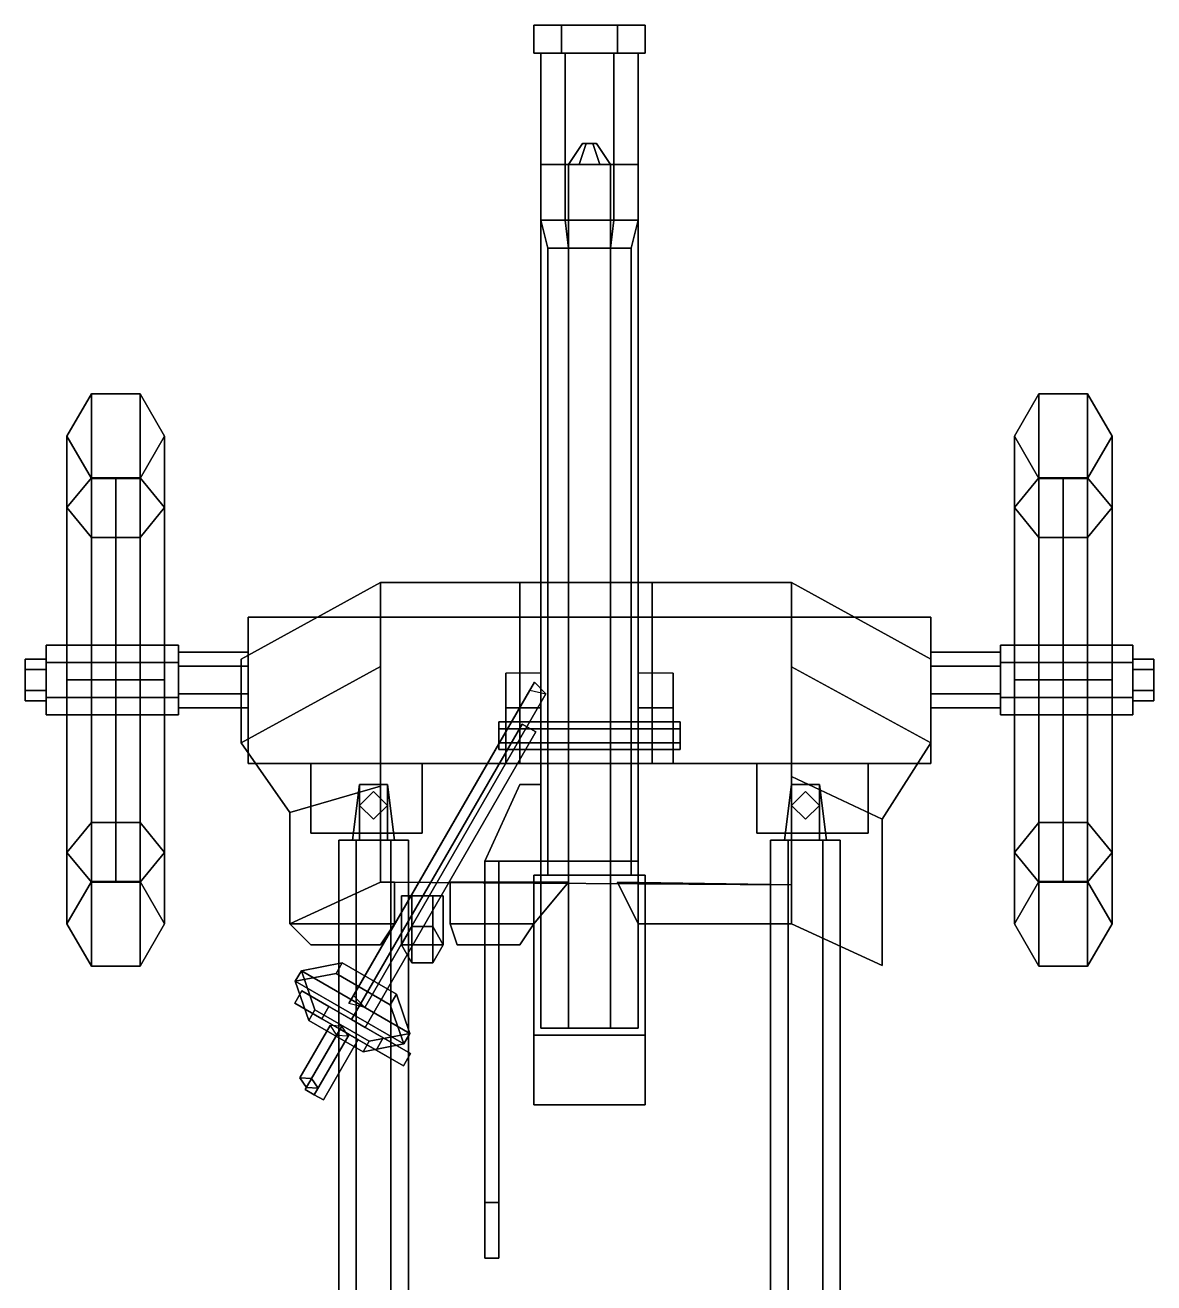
# Model space of a CAD drawing. Extents: x -0.81 to 0.81, y -2.52 to 1.02.
# Drawn here: x -0.81 to 0.81, y -0.785 to 1.02 of the extents above; entities that cross this region are included whole.
import ezdxf

# ---------------------------------------------------------------- set-up
doc = ezdxf.new("R2010")
doc.units = 0
doc.layers.get('0').update_dxf_attribs({"linetype": 'CONTINUOUS'})
for name, color, linetype in [('GUN', 1, 'CONTINUOUS'), ('LEGS', 3, 'CONTINUOUS'), ('SHIELD', 4, 'CONTINUOUS'), ('SLEEVE', 5, 'CONTINUOUS'), ('WHEELS', 2, 'CONTINUOUS')]:
    doc.layers.add(name, color=color, linetype=linetype)

msp = doc.modelspace()

# ---------------------------------------------------------------- linework, layer by layer
for points in [[(0.49, 0.17, 0.47), (0.49, 0.17, 0.3), (-0.49, 0.17, 0.3), (-0.49, 0.17, 0.47)], [(-0.49, 0.17, 0.47), (-0.49, -0.04, 0.47), (0.49, -0.04, 0.47), (0.49, 0.17, 0.47)], [(-0.49, 0.17, 0.3), (-0.49, -0.04, 0.3), (-0.49, -0.04, 0.47), (-0.49, 0.17, 0.47)], [(0.49, 0.17, 0.3), (0.49, -0.04, 0.3), (-0.49, -0.04, 0.3), (-0.49, 0.17, 0.3)], [(0.49, -0.04, 0.47), (0.49, -0.04, 0.3), (0.49, 0.17, 0.3), (0.49, 0.17, 0.47)], [(-0.49, 0.1, 0.4446), (-0.49, 0.12, 0.41), (-0.59, 0.12, 0.41), (-0.59, 0.1, 0.4446)], [(-0.49, 0.12, 0.41), (-0.49, 0.1, 0.3754), (-0.59, 0.1, 0.3754), (-0.59, 0.12, 0.41)], [(0.59, 0.1, 0.4446), (0.59, 0.12, 0.41), (0.49, 0.12, 0.41), (0.49, 0.1, 0.4446)], [(0.59, 0.12, 0.41), (0.59, 0.1, 0.3754), (0.49, 0.1, 0.3754), (0.49, 0.12, 0.41)], [(-0.49, 0.06, 0.4446), (-0.49, 0.1, 0.4446), (-0.59, 0.1, 0.4446), (-0.59, 0.06, 0.4446)], [(-0.49, 0.1, 0.3754), (-0.49, 0.06, 0.3754), (-0.59, 0.06, 0.3754), (-0.59, 0.1, 0.3754)], [(0.59, 0.06, 0.4446), (0.59, 0.1, 0.4446), (0.49, 0.1, 0.4446), (0.49, 0.06, 0.4446)], [(0.59, 0.1, 0.3754), (0.59, 0.06, 0.3754), (0.49, 0.06, 0.3754), (0.49, 0.1, 0.3754)], [(-0.0791, 0.0769, 0.3663), (-0.0856, 0.0656, 0.3438), (-0.3454, -0.3844, 0.6437), (-0.3389, -0.3731, 0.6662)], [(-0.0629, 0.06, 0.355), (-0.0791, 0.0769, 0.3663), (-0.3389, -0.3731, 0.6662), (-0.3227, -0.39, 0.655)], [(-0.12, 0.09, 0.47), (-0.12, -0.04, 0.47), (-0.12, -0.04, 0.67), (-0.12, 0.04, 0.67)], [(-0.07, 0.04, 0.67), (-0.07, 0.09, 0.47), (-0.12, 0.09, 0.47), (-0.12, 0.04, 0.67)], [(-0.07, -0.04, 0.67), (-0.07, -0.04, 0.47), (-0.07, 0.09, 0.47), (-0.07, 0.04, 0.67)], [(0.12, 0.04, 0.67), (0.12, 0.09, 0.47), (0.07, 0.09, 0.47), (0.07, 0.04, 0.67)], [(0.07, 0.09, 0.47), (0.07, -0.04, 0.47), (0.07, -0.04, 0.67), (0.07, 0.04, 0.67)], [(0.12, -0.04, 0.67), (0.12, -0.04, 0.47), (0.12, 0.09, 0.47), (0.12, 0.04, 0.67)], [(-0.49, 0.04, 0.41), (-0.49, 0.06, 0.4446), (-0.59, 0.06, 0.4446), (-0.59, 0.04, 0.41)], [(-0.49, 0.06, 0.3754), (-0.49, 0.04, 0.41), (-0.59, 0.04, 0.41), (-0.59, 0.06, 0.3754)], [(-0.0856, 0.0656, 0.3438), (-0.0629, 0.06, 0.355), (-0.3227, -0.39, 0.655), (-0.3454, -0.3844, 0.6437)], [(0.59, 0.04, 0.41), (0.59, 0.06, 0.4446), (0.49, 0.06, 0.4446), (0.49, 0.04, 0.41)], [(0.59, 0.06, 0.3754), (0.59, 0.04, 0.41), (0.49, 0.04, 0.41), (0.49, 0.06, 0.3754)], [(-0.12, 0.04, 0.67), (-0.12, -0.04, 0.67), (-0.07, -0.04, 0.67), (-0.07, 0.04, 0.67)], [(0.07, 0.04, 0.67), (0.07, -0.04, 0.67), (0.12, -0.04, 0.67), (0.12, 0.04, 0.67)], [(-0.077, 0.0055, 0.51), (-0.0965, 0.0168, 0.523), (-0.3415, -0.4076, 0.523), (-0.322, -0.4188, 0.51)], [(-0.0965, 0.0168, 0.523), (-0.0965, 0.0168, 0.497), (-0.3415, -0.4076, 0.497), (-0.3415, -0.4076, 0.523)], [(-0.0965, 0.0168, 0.497), (-0.077, 0.0055, 0.51), (-0.322, -0.4188, 0.51), (-0.3415, -0.4076, 0.497)], [(-0.49, -0.04, 0.47), (-0.49, -0.04, 0.3), (0.49, -0.04, 0.3), (0.49, -0.04, 0.47)], [(-0.4, -0.04, 0.45), (-0.4, -0.14, 0.45), (-0.4, -0.14, 0.47), (-0.4, -0.04, 0.47)], [(-0.4, -0.04, 0.47), (-0.4, -0.14, 0.47), (-0.24, -0.14, 0.47), (-0.24, -0.04, 0.47)], [(-0.24, -0.04, 0.45), (-0.24, -0.14, 0.45), (-0.4, -0.14, 0.45), (-0.4, -0.04, 0.45)], [(-0.4, -0.04, 0.3), (-0.4, -0.14, 0.3), (-0.4, -0.14, 0.32), (-0.4, -0.04, 0.32)], [(-0.24, -0.04, 0.3), (-0.24, -0.14, 0.3), (-0.4, -0.14, 0.3), (-0.4, -0.04, 0.3)], [(-0.4, -0.04, 0.32), (-0.4, -0.14, 0.32), (-0.24, -0.14, 0.32), (-0.24, -0.04, 0.32)], [(-0.24, -0.14, 0.47), (-0.24, -0.14, 0.45), (-0.24, -0.04, 0.45), (-0.24, -0.04, 0.47)], [(-0.24, -0.14, 0.32), (-0.24, -0.14, 0.3), (-0.24, -0.04, 0.3), (-0.24, -0.04, 0.32)], [(-0.12, -0.04, 0.67), (-0.12, -0.04, 0.47), (-0.07, -0.04, 0.47), (-0.07, -0.04, 0.67)], [(0.07, -0.04, 0.67), (0.07, -0.04, 0.47), (0.12, -0.04, 0.47), (0.12, -0.04, 0.67)], [(0.24, -0.04, 0.32), (0.24, -0.14, 0.32), (0.4, -0.14, 0.32), (0.4, -0.04, 0.32)], [(0.4, -0.04, 0.3), (0.4, -0.14, 0.3), (0.24, -0.14, 0.3), (0.24, -0.04, 0.3)], [(0.24, -0.04, 0.3), (0.24, -0.14, 0.3), (0.24, -0.14, 0.32), (0.24, -0.04, 0.32)], [(0.24, -0.04, 0.47), (0.24, -0.14, 0.47), (0.4, -0.14, 0.47), (0.4, -0.04, 0.47)], [(0.24, -0.04, 0.45), (0.24, -0.14, 0.45), (0.24, -0.14, 0.47), (0.24, -0.04, 0.47)], [(0.4, -0.04, 0.45), (0.4, -0.14, 0.45), (0.24, -0.14, 0.45), (0.24, -0.04, 0.45)], [(0.4, -0.14, 0.32), (0.4, -0.14, 0.3), (0.4, -0.04, 0.3), (0.4, -0.04, 0.32)], [(0.4, -0.14, 0.47), (0.4, -0.14, 0.45), (0.4, -0.04, 0.45), (0.4, -0.04, 0.47)], [(-0.31, -0.08, 0.29), (-0.33, -0.1, 0.29), (-0.33, -0.1, 0.48), (-0.31, -0.08, 0.48)], [(-0.33, -0.1, 0.48), (-0.31, -0.12, 0.48), (-0.29, -0.1, 0.48), (-0.31, -0.08, 0.48)], [(-0.31, -0.08, 0.29), (-0.29, -0.1, 0.29), (-0.31, -0.12, 0.29), (-0.33, -0.1, 0.29)], [(-0.29, -0.1, 0.29), (-0.31, -0.08, 0.29), (-0.31, -0.08, 0.48), (-0.29, -0.1, 0.48)], [(0.31, -0.08, 0.29), (0.29, -0.1, 0.29), (0.29, -0.1, 0.48), (0.31, -0.08, 0.48)], [(0.31, -0.08, 0.29), (0.33, -0.1, 0.29), (0.31, -0.12, 0.29), (0.29, -0.1, 0.29)], [(0.29, -0.1, 0.48), (0.31, -0.12, 0.48), (0.33, -0.1, 0.48), (0.31, -0.08, 0.48)], [(0.33, -0.1, 0.29), (0.31, -0.08, 0.29), (0.31, -0.08, 0.48), (0.33, -0.1, 0.48)], [(-0.33, -0.1, 0.29), (-0.31, -0.12, 0.29), (-0.31, -0.12, 0.48), (-0.33, -0.1, 0.48)], [(-0.31, -0.12, 0.29), (-0.29, -0.1, 0.29), (-0.29, -0.1, 0.48), (-0.31, -0.12, 0.48)], [(0.29, -0.1, 0.29), (0.31, -0.12, 0.29), (0.31, -0.12, 0.48), (0.29, -0.1, 0.48)], [(0.31, -0.12, 0.29), (0.33, -0.1, 0.29), (0.33, -0.1, 0.48), (0.31, -0.12, 0.48)], [(-0.4, -0.14, 0.47), (-0.4, -0.14, 0.45), (-0.24, -0.14, 0.45), (-0.24, -0.14, 0.47)], [(-0.4, -0.14, 0.32), (-0.4, -0.14, 0.3), (-0.24, -0.14, 0.3), (-0.24, -0.14, 0.32)], [(0.24, -0.14, 0.32), (0.24, -0.14, 0.3), (0.4, -0.14, 0.3), (0.4, -0.14, 0.32)], [(0.24, -0.14, 0.47), (0.24, -0.14, 0.45), (0.4, -0.14, 0.45), (0.4, -0.14, 0.47)], [(-0.255, -0.23, 1.126), (-0.27, -0.23, 1.1), (-0.27, -0.3, 1.1), (-0.255, -0.326, 1.13)], [(-0.27, -0.23, 1.1), (-0.255, -0.23, 1.074), (-0.255, -0.274, 1.07), (-0.27, -0.3, 1.1)], [(-0.21, -0.23, 1.1), (-0.27, -0.23, 1.1), (-0.255, -0.23, 1.126), (-0.225, -0.23, 1.126)], [(-0.225, -0.23, 1.074), (-0.255, -0.23, 1.074), (-0.27, -0.23, 1.1), (-0.21, -0.23, 1.1)], [(-0.225, -0.23, 1.126), (-0.255, -0.23, 1.126), (-0.255, -0.326, 1.13), (-0.225, -0.326, 1.13)], [(-0.255, -0.23, 1.074), (-0.225, -0.23, 1.074), (-0.225, -0.274, 1.07), (-0.255, -0.274, 1.07)], [(-0.21, -0.23, 1.1), (-0.225, -0.23, 1.126), (-0.225, -0.326, 1.13), (-0.21, -0.3, 1.1)], [(-0.225, -0.23, 1.074), (-0.21, -0.23, 1.1), (-0.21, -0.3, 1.1), (-0.225, -0.274, 1.07)], [(-0.255, -0.274, 0.65), (-0.27, -0.3, 0.65), (-0.27, -0.3, 1.1), (-0.255, -0.274, 1.07)], [(-0.21, -0.3, 0.65), (-0.27, -0.3, 0.65), (-0.255, -0.274, 0.65), (-0.225, -0.274, 0.65)], [(-0.225, -0.274, 0.65), (-0.255, -0.274, 0.65), (-0.255, -0.274, 1.07), (-0.225, -0.274, 1.07)], [(-0.21, -0.3, 0.65), (-0.225, -0.274, 0.65), (-0.225, -0.274, 1.07), (-0.21, -0.3, 1.1)], [(-0.27, -0.3, 0.65), (-0.255, -0.326, 0.65), (-0.255, -0.326, 1.13), (-0.27, -0.3, 1.1)], [(-0.225, -0.326, 0.65), (-0.255, -0.326, 0.65), (-0.27, -0.3, 0.65), (-0.21, -0.3, 0.65)], [(-0.225, -0.326, 0.65), (-0.21, -0.3, 0.65), (-0.21, -0.3, 1.1), (-0.225, -0.326, 1.13)], [(-0.3552, -0.3262, 0.7225), (-0.4136, -0.3375, 0.655), (-0.4223, -0.3525, 0.665), (-0.3638, -0.3412, 0.7325)], [(-0.4136, -0.3375, 0.655), (-0.3941, -0.3937, 0.5875), (-0.4028, -0.4087, 0.5975), (-0.4223, -0.3525, 0.665)], [(-0.2859, -0.3862, 0.7325), (-0.3638, -0.3412, 0.7325), (-0.4223, -0.3525, 0.665), (-0.2664, -0.4425, 0.665)], [(-0.2577, -0.4275, 0.655), (-0.4136, -0.3375, 0.655), (-0.3552, -0.3262, 0.7225), (-0.2772, -0.3712, 0.7225)], [(-0.3162, -0.4387, 0.5875), (-0.3941, -0.3937, 0.5875), (-0.4136, -0.3375, 0.655), (-0.2577, -0.4275, 0.655)], [(-0.2772, -0.3712, 0.7225), (-0.3552, -0.3262, 0.7225), (-0.3638, -0.3412, 0.7325), (-0.2859, -0.3862, 0.7325)], [(-0.255, -0.326, 0.65), (-0.225, -0.326, 0.65), (-0.225, -0.326, 1.13), (-0.255, -0.326, 1.13)], [(-0.2664, -0.4425, 0.665), (-0.4223, -0.3525, 0.665), (-0.4028, -0.4087, 0.5975), (-0.3248, -0.4537, 0.5975)], [(-0.374, -0.3888, 0.5879), (-0.4129, -0.3663, 0.51), (-0.4229, -0.3837, 0.51), (-0.384, -0.4062, 0.5879)], [(-0.4129, -0.3663, 0.51), (-0.374, -0.3888, 0.4321), (-0.384, -0.4062, 0.4321), (-0.4229, -0.3837, 0.51)], [(-0.2571, -0.4563, 0.51), (-0.4129, -0.3663, 0.51), (-0.374, -0.3888, 0.5879), (-0.296, -0.4338, 0.5879)], [(-0.296, -0.4338, 0.4321), (-0.374, -0.3888, 0.4321), (-0.4129, -0.3663, 0.51), (-0.2571, -0.4563, 0.51)], [(-0.2577, -0.4275, 0.655), (-0.2772, -0.3712, 0.7225), (-0.2859, -0.3862, 0.7325), (-0.2664, -0.4425, 0.665)], [(-0.306, -0.4512, 0.5879), (-0.384, -0.4062, 0.5879), (-0.4229, -0.3837, 0.51), (-0.2671, -0.4737, 0.51)], [(-0.2671, -0.4737, 0.51), (-0.4229, -0.3837, 0.51), (-0.384, -0.4062, 0.4321), (-0.306, -0.4512, 0.4321)], [(-0.3941, -0.3937, 0.5875), (-0.3162, -0.4387, 0.5875), (-0.3248, -0.4537, 0.5975), (-0.4028, -0.4087, 0.5975)], [(-0.296, -0.4338, 0.5879), (-0.374, -0.3888, 0.5879), (-0.384, -0.4062, 0.5879), (-0.306, -0.4512, 0.5879)], [(-0.374, -0.3888, 0.4321), (-0.296, -0.4338, 0.4321), (-0.306, -0.4512, 0.4321), (-0.384, -0.4062, 0.4321)], [(-0.3723, -0.416, 0.613), (-0.3631, -0.43, 0.6), (-0.4064, -0.505, 0.65), (-0.4156, -0.491, 0.663)], [(-0.3556, -0.417, 0.626), (-0.3723, -0.416, 0.613), (-0.4156, -0.491, 0.663), (-0.3989, -0.492, 0.676)], [(-0.345, -0.4287, 0.465), (-0.358, -0.4212, 0.45), (-0.408, -0.5078, 0.45), (-0.395, -0.5153, 0.465)], [(-0.358, -0.4212, 0.45), (-0.345, -0.4287, 0.435), (-0.395, -0.5153, 0.435), (-0.408, -0.5078, 0.45)], [(-0.3631, -0.43, 0.6), (-0.3463, -0.431, 0.613), (-0.3896, -0.506, 0.663), (-0.4064, -0.505, 0.65)], [(-0.3463, -0.431, 0.613), (-0.3556, -0.417, 0.626), (-0.3989, -0.492, 0.676), (-0.3896, -0.506, 0.663)], [(-0.332, -0.4362, 0.45), (-0.345, -0.4287, 0.465), (-0.395, -0.5153, 0.465), (-0.382, -0.5228, 0.45)], [(-0.345, -0.4287, 0.435), (-0.332, -0.4362, 0.45), (-0.382, -0.5228, 0.45), (-0.395, -0.5153, 0.435)], [(-0.3162, -0.4387, 0.5875), (-0.2577, -0.4275, 0.655), (-0.2664, -0.4425, 0.665), (-0.3248, -0.4537, 0.5975)], [(-0.2571, -0.4563, 0.51), (-0.296, -0.4338, 0.5879), (-0.306, -0.4512, 0.5879), (-0.2671, -0.4737, 0.51)], [(-0.296, -0.4338, 0.4321), (-0.2571, -0.4563, 0.51), (-0.2671, -0.4737, 0.51), (-0.306, -0.4512, 0.4321)], [(-0.3989, -0.492, 0.676), (-0.4156, -0.491, 0.663), (-0.4064, -0.505, 0.65), (-0.3896, -0.506, 0.663)], [(-0.395, -0.5153, 0.465), (-0.408, -0.5078, 0.45), (-0.395, -0.5153, 0.435), (-0.382, -0.5228, 0.45)]]:
    msp.add_3dface(points)
at = {"layer": 'GUN'}
for points in [[(-0.04, 1.02, 0.7993), (-0.08, 1.02, 0.73), (-0.08, 0.98, 0.73), (-0.04, 0.98, 0.7993)], [(-0.08, 1.02, 0.73), (-0.04, 1.02, 0.6607), (-0.04, 0.98, 0.6607), (-0.08, 0.98, 0.73)], [(0.08, 1.02, 0.73), (-0.08, 1.02, 0.73), (-0.04, 1.02, 0.7993), (0.04, 1.02, 0.7993)], [(0.04, 1.02, 0.6607), (-0.04, 1.02, 0.6607), (-0.08, 1.02, 0.73), (0.08, 1.02, 0.73)], [(0.04, 1.02, 0.7993), (-0.04, 1.02, 0.7993), (-0.04, 0.98, 0.7993), (0.04, 0.98, 0.7993)], [(-0.04, 1.02, 0.6607), (0.04, 1.02, 0.6607), (0.04, 0.98, 0.6607), (-0.04, 0.98, 0.6607)], [(0.08, 1.02, 0.73), (0.04, 1.02, 0.7993), (0.04, 0.98, 0.7993), (0.08, 0.98, 0.73)], [(0.04, 1.02, 0.6607), (0.08, 1.02, 0.73), (0.08, 0.98, 0.73), (0.04, 0.98, 0.6607)], [(0.04, 0.98, 0.7993), (-0.04, 0.98, 0.7993), (-0.08, 0.98, 0.73), (0.08, 0.98, 0.73)], [(0.08, 0.98, 0.73), (-0.08, 0.98, 0.73), (-0.04, 0.98, 0.6607), (0.04, 0.98, 0.6607)], [(-0.035, 0.98, 0.7906), (-0.07, 0.98, 0.73), (-0.07, 0.74, 0.73), (-0.035, 0.74, 0.7906)], [(-0.07, 0.98, 0.73), (-0.035, 0.98, 0.6694), (-0.035, 0.74, 0.6694), (-0.07, 0.74, 0.73)], [(0.035, 0.98, 0.7906), (-0.035, 0.98, 0.7906), (-0.035, 0.74, 0.7906), (0.035, 0.74, 0.7906)], [(-0.035, 0.98, 0.6694), (0.035, 0.98, 0.6694), (0.035, 0.74, 0.6694), (-0.035, 0.74, 0.6694)], [(0.07, 0.98, 0.73), (0.035, 0.98, 0.7906), (0.035, 0.74, 0.7906), (0.07, 0.74, 0.73)], [(0.035, 0.98, 0.6694), (0.07, 0.98, 0.73), (0.07, 0.74, 0.73), (0.035, 0.74, 0.6694)], [(-0.035, 0.74, 0.7906), (-0.07, 0.74, 0.73), (-0.06, 0.7, 0.73), (-0.03, 0.7, 0.782)], [(-0.07, 0.74, 0.73), (-0.035, 0.74, 0.6694), (-0.03, 0.7, 0.678), (-0.06, 0.7, 0.73)], [(0.035, 0.74, 0.7906), (-0.035, 0.74, 0.7906), (-0.03, 0.7, 0.782), (0.03, 0.7, 0.782)], [(-0.035, 0.74, 0.6694), (0.035, 0.74, 0.6694), (0.03, 0.7, 0.678), (-0.03, 0.7, 0.678)], [(0.07, 0.74, 0.73), (0.035, 0.74, 0.7906), (0.03, 0.7, 0.782), (0.06, 0.7, 0.73)], [(0.035, 0.74, 0.6694), (0.07, 0.74, 0.73), (0.06, 0.7, 0.73), (0.03, 0.7, 0.678)], [(-0.03, 0.7, 0.782), (-0.06, 0.7, 0.73), (-0.06, -0.2, 0.73), (-0.03, -0.2, 0.782)], [(-0.06, 0.7, 0.73), (-0.03, 0.7, 0.678), (-0.03, -0.2, 0.678), (-0.06, -0.2, 0.73)], [(0.03, 0.7, 0.782), (-0.03, 0.7, 0.782), (-0.03, -0.2, 0.782), (0.03, -0.2, 0.782)], [(-0.03, 0.7, 0.678), (0.03, 0.7, 0.678), (0.03, -0.2, 0.678), (-0.03, -0.2, 0.678)], [(0.06, 0.7, 0.73), (0.03, 0.7, 0.782), (0.03, -0.2, 0.782), (0.06, -0.2, 0.73)], [(0.03, 0.7, 0.678), (0.06, 0.7, 0.73), (0.06, -0.2, 0.73), (0.03, -0.2, 0.678)], [(-0.08, -0.2, 0.61), (-0.08, -0.43, 0.61), (-0.08, -0.43, 0.81), (-0.08, -0.2, 0.81)], [(0.08, -0.2, 0.81), (0.08, -0.2, 0.61), (-0.08, -0.2, 0.61), (-0.08, -0.2, 0.81)], [(-0.08, -0.2, 0.81), (-0.08, -0.43, 0.81), (0.08, -0.43, 0.81), (0.08, -0.2, 0.81)], [(0.08, -0.2, 0.61), (0.08, -0.43, 0.61), (-0.08, -0.43, 0.61), (-0.08, -0.2, 0.61)], [(0.08, -0.43, 0.81), (0.08, -0.43, 0.61), (0.08, -0.2, 0.61), (0.08, -0.2, 0.81)], [(-0.08, -0.43, 0.61), (-0.08, -0.53, 0.61), (-0.08, -0.53, 0.74), (-0.08, -0.43, 0.81)], [(-0.08, -0.43, 0.81), (-0.08, -0.53, 0.74), (0.08, -0.53, 0.74), (0.08, -0.43, 0.81)], [(0.08, -0.43, 0.61), (0.08, -0.53, 0.61), (-0.08, -0.53, 0.61), (-0.08, -0.43, 0.61)], [(0.08, -0.53, 0.74), (0.08, -0.53, 0.61), (0.08, -0.43, 0.61), (0.08, -0.43, 0.81)], [(-0.08, -0.53, 0.74), (-0.08, -0.53, 0.61), (0.08, -0.53, 0.61), (0.08, -0.53, 0.74)]]:
    msp.add_3dface(points, dxfattribs=at)
at = {"layer": 'LEGS'}
for points in [[(-0.33, -0.07, 0.4), (-0.34, -0.15, 0.4), (-0.33, -0.15, 0.43), (-0.33, -0.07, 0.43)], [(-0.29, -0.07, 0.4), (-0.28, -0.15, 0.4), (-0.34, -0.15, 0.4), (-0.33, -0.07, 0.4)], [(-0.33, -0.07, 0.35), (-0.33, -0.15, 0.35), (-0.34, -0.15, 0.38), (-0.33, -0.07, 0.38)], [(-0.33, -0.07, 0.38), (-0.34, -0.15, 0.38), (-0.28, -0.15, 0.38), (-0.29, -0.07, 0.38)], [(-0.33, -0.07, 0.43), (-0.33, -0.15, 0.43), (-0.29, -0.15, 0.43), (-0.29, -0.07, 0.43)], [(-0.29, -0.07, 0.43), (-0.29, -0.07, 0.4), (-0.33, -0.07, 0.4), (-0.33, -0.07, 0.43)], [(-0.29, -0.07, 0.38), (-0.29, -0.07, 0.35), (-0.33, -0.07, 0.35), (-0.33, -0.07, 0.38)], [(-0.29, -0.07, 0.35), (-0.29, -0.15, 0.35), (-0.33, -0.15, 0.35), (-0.33, -0.07, 0.35)], [(-0.29, -0.15, 0.43), (-0.28, -0.15, 0.4), (-0.29, -0.07, 0.4), (-0.29, -0.07, 0.43)], [(-0.28, -0.15, 0.38), (-0.29, -0.15, 0.35), (-0.29, -0.07, 0.35), (-0.29, -0.07, 0.38)], [(0.33, -0.07, 0.4), (0.34, -0.15, 0.4), (0.28, -0.15, 0.4), (0.29, -0.07, 0.4)], [(0.29, -0.07, 0.38), (0.28, -0.15, 0.38), (0.34, -0.15, 0.38), (0.33, -0.07, 0.38)], [(0.29, -0.07, 0.4), (0.28, -0.15, 0.4), (0.29, -0.15, 0.43), (0.29, -0.07, 0.43)], [(0.29, -0.07, 0.35), (0.29, -0.15, 0.35), (0.28, -0.15, 0.38), (0.29, -0.07, 0.38)], [(0.29, -0.07, 0.43), (0.29, -0.15, 0.43), (0.33, -0.15, 0.43), (0.33, -0.07, 0.43)], [(0.33, -0.07, 0.43), (0.33, -0.07, 0.4), (0.29, -0.07, 0.4), (0.29, -0.07, 0.43)], [(0.33, -0.07, 0.38), (0.33, -0.07, 0.35), (0.29, -0.07, 0.35), (0.29, -0.07, 0.38)], [(0.33, -0.07, 0.35), (0.33, -0.15, 0.35), (0.29, -0.15, 0.35), (0.29, -0.07, 0.35)], [(0.33, -0.15, 0.43), (0.34, -0.15, 0.4), (0.33, -0.07, 0.4), (0.33, -0.07, 0.43)], [(0.34, -0.15, 0.38), (0.33, -0.15, 0.35), (0.33, -0.07, 0.35), (0.33, -0.07, 0.38)], [(-0.335, -0.15, 0.4333), (-0.36, -0.15, 0.39), (-0.36, -0.99, 0.39), (-0.335, -0.99, 0.4333)], [(-0.36, -0.15, 0.39), (-0.335, -0.15, 0.3467), (-0.335, -0.99, 0.3467), (-0.36, -0.99, 0.39)], [(-0.36, -0.15, 0.39), (-0.335, -0.15, 0.4333), (-0.285, -0.15, 0.4333), (-0.26, -0.15, 0.39)], [(-0.335, -0.15, 0.3467), (-0.36, -0.15, 0.39), (-0.26, -0.15, 0.39), (-0.285, -0.15, 0.3467)], [(-0.285, -0.15, 0.4333), (-0.335, -0.15, 0.4333), (-0.335, -0.99, 0.4333), (-0.285, -0.99, 0.4333)], [(-0.335, -0.15, 0.3467), (-0.285, -0.15, 0.3467), (-0.285, -0.99, 0.3467), (-0.335, -0.99, 0.3467)], [(-0.26, -0.15, 0.39), (-0.285, -0.15, 0.4333), (-0.285, -0.99, 0.4333), (-0.26, -0.99, 0.39)], [(-0.285, -0.15, 0.3467), (-0.26, -0.15, 0.39), (-0.26, -0.99, 0.39), (-0.285, -0.99, 0.3467)], [(0.285, -0.15, 0.4333), (0.26, -0.15, 0.39), (0.26, -0.99, 0.39), (0.285, -0.99, 0.4333)], [(0.26, -0.15, 0.39), (0.285, -0.15, 0.3467), (0.285, -0.99, 0.3467), (0.26, -0.99, 0.39)], [(0.26, -0.15, 0.39), (0.285, -0.15, 0.4333), (0.335, -0.15, 0.4333), (0.36, -0.15, 0.39)], [(0.285, -0.15, 0.3467), (0.26, -0.15, 0.39), (0.36, -0.15, 0.39), (0.335, -0.15, 0.3467)], [(0.335, -0.15, 0.4333), (0.285, -0.15, 0.4333), (0.285, -0.99, 0.4333), (0.335, -0.99, 0.4333)], [(0.285, -0.15, 0.3467), (0.335, -0.15, 0.3467), (0.335, -0.99, 0.3467), (0.285, -0.99, 0.3467)], [(0.36, -0.15, 0.39), (0.335, -0.15, 0.4333), (0.335, -0.99, 0.4333), (0.36, -0.99, 0.39)], [(0.335, -0.15, 0.3467), (0.36, -0.15, 0.39), (0.36, -0.99, 0.39), (0.335, -0.99, 0.3467)]]:
    msp.add_3dface(points, dxfattribs=at)
at = {"layer": 'SHIELD'}
for points in [[(-0.3, 0.0994, 0.6995), (-0.5, -0.01, 0.7), (-0.5, 0.11, 0.52), (-0.3, 0.22, 0.56)], [(-0.3, 0.22, 0.56), (-0.5, 0.11, 0.52), (-0.5, -0.01, 0.7), (-0.3, 0.0994, 0.6995)], [(-0.1, -0.04, 0.86), (-0.3, -0.0396, 0.8604), (-0.3, 0.22, 0.56), (-0.1, 0.22, 0.56)], [(-0.1, 0.22, 0.56), (-0.3, 0.22, 0.56), (-0.3, -0.0396, 0.8604), (-0.1, -0.04, 0.86)], [(0.29, 0.22, 0.47), (-0.3, 0.22, 0.47), (-0.3, 0.22, 0.56), (0.29, 0.22, 0.56)], [(0.29, 0.22, 0.56), (-0.3, 0.22, 0.56), (-0.3, 0.22, 0.47), (0.29, 0.22, 0.47)], [(0.29, 0.22, 0.56), (0.09, 0.22, 0.56), (0.09, -0.04, 0.86), (0.29, -0.0401, 0.8599)], [(0.29, -0.0401, 0.8599), (0.09, -0.04, 0.86), (0.09, 0.22, 0.56), (0.29, 0.22, 0.56)], [(0.49, -0.01, 0.7), (0.29, 0.0991, 0.6994), (0.29, 0.22, 0.56), (0.49, 0.11, 0.52)], [(0.49, 0.11, 0.52), (0.29, 0.22, 0.56), (0.29, 0.0991, 0.6994), (0.49, -0.01, 0.7)], [(0.49, 0.17, 0.07), (-0.49, 0.17, 0.07), (-0.49, 0.17, 0.3), (0.49, 0.17, 0.3)], [(0.49, 0.17, 0.3), (-0.49, 0.17, 0.3), (-0.49, 0.17, 0.07), (0.49, 0.17, 0.07)], [(-0.3, 0.0994, 0.6995), (-0.5, -0.01, 0.7), (-0.43, -0.11, 0.9), (-0.3, -0.0722, 0.8979)], [(-0.3, -0.0722, 0.8979), (-0.43, -0.11, 0.9), (-0.5, -0.01, 0.7), (-0.3, 0.0994, 0.6995)], [(0.49, -0.01, 0.7), (0.29, 0.0991, 0.6994), (0.29, -0.0587, 0.881), (0.42, -0.12, 0.88)], [(0.42, -0.12, 0.88), (0.29, -0.0587, 0.881), (0.29, 0.0991, 0.6994), (0.49, -0.01, 0.7)], [(0.29, -0.214, 1.056), (-0.3, -0.21, 1.06), (-0.3, -0.0396, 0.8604), (0.29, -0.0401, 0.8599)], [(0.29, -0.0401, 0.8599), (-0.3, -0.0396, 0.8604), (-0.3, -0.21, 1.06), (0.29, -0.214, 1.056)], [(-0.3, -0.0722, 0.8979), (-0.43, -0.11, 0.9), (-0.43, -0.27, 1.12), (-0.3, -0.21, 1.06)], [(-0.3, -0.21, 1.06), (-0.43, -0.27, 1.12), (-0.43, -0.11, 0.9), (-0.3, -0.0722, 0.8979)], [(0.42, -0.12, 0.88), (0.29, -0.0587, 0.881), (0.29, -0.27, 1.12), (0.42, -0.33, 1.12)], [(0.42, -0.33, 1.12), (0.29, -0.27, 1.12), (0.29, -0.0587, 0.881), (0.42, -0.12, 0.88)], [(-0.28, -0.27, 1.12), (-0.43, -0.27, 1.12), (-0.3, -0.21, 1.06), (-0.28, -0.21, 1.06)], [(-0.28, -0.21, 1.06), (-0.3, -0.21, 1.06), (-0.43, -0.27, 1.12), (-0.28, -0.27, 1.12)], [(-0.08, -0.27, 1.12), (-0.2, -0.27, 1.12), (-0.2, -0.21, 1.06), (-0.03, -0.21, 1.06)], [(-0.03, -0.21, 1.06), (-0.2, -0.21, 1.06), (-0.2, -0.27, 1.12), (-0.08, -0.27, 1.12)], [(0.29, -0.214, 1.056), (0.04, -0.21, 1.06), (0.07, -0.27, 1.12), (0.29, -0.27, 1.12)], [(0.29, -0.27, 1.12), (0.07, -0.27, 1.12), (0.04, -0.21, 1.06), (0.29, -0.214, 1.056)], [(-0.3, -0.3, 1.16), (-0.4, -0.3, 1.16), (-0.43, -0.27, 1.12), (-0.28, -0.27, 1.12)], [(-0.28, -0.27, 1.12), (-0.43, -0.27, 1.12), (-0.4, -0.3, 1.16), (-0.3, -0.3, 1.16)], [(-0.1, -0.3, 1.16), (-0.19, -0.3, 1.16), (-0.2, -0.27, 1.12), (-0.08, -0.27, 1.12)], [(-0.08, -0.27, 1.12), (-0.2, -0.27, 1.12), (-0.19, -0.3, 1.16), (-0.1, -0.3, 1.16)]]:
    msp.add_3dface(points, dxfattribs=at)
at = {"layer": 'SLEEVE'}
for points in [[(-0.015, 0.82, 0.564), (-0.03, 0.82, 0.59), (-0.01, 0.85, 0.59), (-0.005, 0.85, 0.5813)], [(-0.03, 0.82, 0.59), (-0.015, 0.82, 0.616), (-0.005, 0.85, 0.5987), (-0.01, 0.85, 0.59)], [(0.015, 0.82, 0.564), (-0.015, 0.82, 0.564), (-0.005, 0.85, 0.5813), (0.005, 0.85, 0.5813)], [(-0.015, 0.82, 0.616), (0.015, 0.82, 0.616), (0.005, 0.85, 0.5987), (-0.005, 0.85, 0.5987)], [(-0.005, 0.85, 0.5987), (0.005, 0.85, 0.5987), (0.01, 0.85, 0.59), (-0.01, 0.85, 0.59)], [(-0.01, 0.85, 0.59), (0.01, 0.85, 0.59), (0.005, 0.85, 0.5813), (-0.005, 0.85, 0.5813)], [(0.03, 0.82, 0.59), (0.015, 0.82, 0.564), (0.005, 0.85, 0.5813), (0.01, 0.85, 0.59)], [(0.015, 0.82, 0.616), (0.03, 0.82, 0.59), (0.01, 0.85, 0.59), (0.005, 0.85, 0.5987)], [(-0.07, 0.82, 0.66), (-0.07, 0.82, 0.58), (-0.07, -0.18, 0.58), (-0.07, -0.18, 0.66)], [(0.07, 0.82, 0.66), (0.07, 0.82, 0.58), (-0.07, 0.82, 0.58), (-0.07, 0.82, 0.66)], [(-0.07, -0.18, 0.66), (0.07, -0.18, 0.66), (0.07, 0.82, 0.66), (-0.07, 0.82, 0.66)], [(0.07, 0.82, 0.58), (0.03, 0.82, 0.54), (-0.03, 0.82, 0.54), (-0.07, 0.82, 0.58)], [(-0.07, 0.82, 0.58), (-0.03, 0.82, 0.54), (-0.03, -0.42, 0.54), (-0.07, -0.42, 0.58)], [(-0.03, 0.82, 0.54), (0.03, 0.82, 0.54), (0.03, -0.42, 0.54), (-0.03, -0.42, 0.54)], [(0.07, -0.42, 0.58), (0.03, -0.42, 0.54), (0.03, 0.82, 0.54), (0.07, 0.82, 0.58)], [(0.07, -0.18, 0.66), (0.07, -0.18, 0.58), (0.07, 0.82, 0.58), (0.07, 0.82, 0.66)], [(0.13, 0.01, 0.6373), (0.13, 0.02, 0.62), (-0.13, 0.02, 0.62), (-0.13, 0.01, 0.6373)], [(0.13, 0.02, 0.62), (0.13, 0.01, 0.6027), (-0.13, 0.01, 0.6027), (-0.13, 0.02, 0.62)], [(-0.13, -0.01, 0.6373), (-0.13, 0.01, 0.6373), (-0.13, 0.02, 0.62), (-0.13, -0.02, 0.62)], [(-0.13, -0.02, 0.62), (-0.13, 0.02, 0.62), (-0.13, 0.01, 0.6027), (-0.13, -0.01, 0.6027)], [(0.13, -0.02, 0.62), (0.13, 0.02, 0.62), (0.13, 0.01, 0.6373), (0.13, -0.01, 0.6373)], [(0.13, -0.01, 0.6027), (0.13, 0.01, 0.6027), (0.13, 0.02, 0.62), (0.13, -0.02, 0.62)], [(0.13, -0.01, 0.6373), (0.13, 0.01, 0.6373), (-0.13, 0.01, 0.6373), (-0.13, -0.01, 0.6373)], [(0.13, 0.01, 0.6027), (0.13, -0.01, 0.6027), (-0.13, -0.01, 0.6027), (-0.13, 0.01, 0.6027)], [(0.13, -0.02, 0.62), (0.13, -0.01, 0.6373), (-0.13, -0.01, 0.6373), (-0.13, -0.02, 0.62)], [(0.13, -0.01, 0.6027), (0.13, -0.02, 0.62), (-0.13, -0.02, 0.62), (-0.13, -0.01, 0.6027)], [(-0.1, -0.07, 0.66), (-0.1, -0.07, 0.58), (-0.15, -0.18, 0.54), (-0.15, -0.18, 0.69)], [(-0.1, -0.07, 0.58), (-0.07, -0.07, 0.58), (-0.07, -0.18, 0.54), (-0.15, -0.18, 0.54)], [(-0.15, -0.18, 0.69), (-0.07, -0.18, 0.69), (-0.07, -0.07, 0.66), (-0.1, -0.07, 0.66)], [(-0.07, -0.07, 0.66), (-0.07, -0.07, 0.58), (-0.1, -0.07, 0.58), (-0.1, -0.07, 0.66)], [(-0.07, -0.18, 0.69), (-0.07, -0.18, 0.54), (-0.07, -0.07, 0.58), (-0.07, -0.07, 0.66)], [(-0.15, -0.18, 0.69), (-0.15, -0.18, 0.54), (-0.15, -0.67, 0.54), (-0.15, -0.67, 0.69)], [(-0.15, -0.75, 0.69), (-0.13, -0.75, 0.69), (-0.13, -0.18, 0.69), (-0.15, -0.18, 0.69)], [(-0.15, -0.18, 0.54), (-0.13, -0.18, 0.54), (-0.13, -0.75, 0.54), (-0.15, -0.75, 0.54)], [(-0.13, -0.67, 0.69), (-0.13, -0.67, 0.54), (-0.13, -0.18, 0.54), (-0.13, -0.18, 0.69)], [(-0.13, -0.18, 0.54), (-0.07, -0.18, 0.54), (-0.07, -0.18, 0.69), (-0.13, -0.18, 0.69)], [(-0.07, -0.18, 0.58), (0.07, -0.18, 0.58), (0.07, -0.18, 0.66), (-0.07, -0.18, 0.66)], [(-0.07, -0.42, 0.58), (0.07, -0.42, 0.58), (0.07, -0.18, 0.58), (-0.07, -0.18, 0.58)], [(-0.03, -0.42, 0.54), (0.03, -0.42, 0.54), (0.07, -0.42, 0.58), (-0.07, -0.42, 0.58)], [(-0.15, -0.67, 0.6), (-0.13, -0.67, 0.6), (-0.13, -0.67, 0.63), (-0.15, -0.67, 0.63)], [(-0.15, -0.67, 0.69), (-0.15, -0.67, 0.63), (-0.15, -0.75, 0.63), (-0.15, -0.75, 0.69)], [(-0.15, -0.67, 0.63), (-0.13, -0.67, 0.63), (-0.13, -0.75, 0.63), (-0.15, -0.75, 0.63)], [(-0.15, -0.67, 0.6), (-0.15, -0.67, 0.54), (-0.15, -0.75, 0.54), (-0.15, -0.75, 0.6)], [(-0.15, -0.75, 0.6), (-0.13, -0.75, 0.6), (-0.13, -0.67, 0.6), (-0.15, -0.67, 0.6)], [(-0.13, -0.75, 0.69), (-0.13, -0.75, 0.63), (-0.13, -0.67, 0.63), (-0.13, -0.67, 0.69)], [(-0.13, -0.75, 0.6), (-0.13, -0.75, 0.54), (-0.13, -0.67, 0.54), (-0.13, -0.67, 0.6)], [(-0.15, -0.75, 0.63), (-0.13, -0.75, 0.63), (-0.13, -0.75, 0.69), (-0.15, -0.75, 0.69)], [(-0.15, -0.75, 0.54), (-0.13, -0.75, 0.54), (-0.13, -0.75, 0.6), (-0.15, -0.75, 0.6)]]:
    msp.add_3dface(points, dxfattribs=at)
at = {"layer": 'WHEELS'}
for points in [[(-0.75, 0.3275, 0.6575), (-0.715, 0.3704, 0.7004), (-0.715, 0.4906, 0.41), (-0.75, 0.43, 0.41)], [(-0.75, 0.43, 0.41), (-0.715, 0.4906, 0.41), (-0.715, 0.3704, 0.1196), (-0.75, 0.3275, 0.1625)], [(-0.715, 0.3704, 0.7004), (-0.645, 0.3704, 0.7004), (-0.645, 0.4906, 0.41), (-0.715, 0.4906, 0.41)], [(-0.715, 0.4906, 0.41), (-0.645, 0.4906, 0.41), (-0.645, 0.3704, 0.1196), (-0.715, 0.3704, 0.1196)], [(-0.645, 0.3704, 0.7004), (-0.61, 0.3275, 0.6575), (-0.61, 0.43, 0.41), (-0.645, 0.4906, 0.41)], [(-0.645, 0.4906, 0.41), (-0.61, 0.43, 0.41), (-0.61, 0.3275, 0.1625), (-0.645, 0.3704, 0.1196)], [(0.645, 0.3704, 0.1196), (0.61, 0.3275, 0.1625), (0.61, 0.43, 0.41), (0.645, 0.4906, 0.41)], [(0.645, 0.4906, 0.41), (0.61, 0.43, 0.41), (0.61, 0.3275, 0.6575), (0.645, 0.3704, 0.7004)], [(0.715, 0.3704, 0.1196), (0.645, 0.3704, 0.1196), (0.645, 0.4906, 0.41), (0.715, 0.4906, 0.41)], [(0.715, 0.4906, 0.41), (0.645, 0.4906, 0.41), (0.645, 0.3704, 0.7004), (0.715, 0.3704, 0.7004)], [(0.75, 0.3275, 0.1625), (0.715, 0.3704, 0.1196), (0.715, 0.4906, 0.41), (0.75, 0.43, 0.41)], [(0.75, 0.43, 0.41), (0.715, 0.4906, 0.41), (0.715, 0.3704, 0.7004), (0.75, 0.3275, 0.6575)], [(-0.715, 0.2846, 0.6146), (-0.75, 0.3275, 0.6575), (-0.75, 0.43, 0.41), (-0.715, 0.3694, 0.41)], [(-0.715, 0.3694, 0.41), (-0.75, 0.43, 0.41), (-0.75, 0.3275, 0.1625), (-0.715, 0.2846, 0.2054)], [(-0.61, 0.3275, 0.6575), (-0.645, 0.2846, 0.6146), (-0.645, 0.3694, 0.41), (-0.61, 0.43, 0.41)], [(-0.61, 0.43, 0.41), (-0.645, 0.3694, 0.41), (-0.645, 0.2846, 0.2054), (-0.61, 0.3275, 0.1625)], [(0.61, 0.3275, 0.1625), (0.645, 0.2846, 0.2054), (0.645, 0.3694, 0.41), (0.61, 0.43, 0.41)], [(0.61, 0.43, 0.41), (0.645, 0.3694, 0.41), (0.645, 0.2846, 0.6146), (0.61, 0.3275, 0.6575)], [(0.715, 0.2846, 0.2054), (0.75, 0.3275, 0.1625), (0.75, 0.43, 0.41), (0.715, 0.3694, 0.41)], [(0.715, 0.3694, 0.41), (0.75, 0.43, 0.41), (0.75, 0.3275, 0.6575), (0.715, 0.2846, 0.6146)], [(-0.75, 0.08, 0.76), (-0.715, 0.08, 0.8206), (-0.715, 0.3704, 0.7004), (-0.75, 0.3275, 0.6575)], [(-0.75, 0.3275, 0.1625), (-0.715, 0.3704, 0.1196), (-0.715, 0.08, -0.0006), (-0.75, 0.08, 0.06)], [(-0.715, 0.08, 0.8206), (-0.645, 0.08, 0.8206), (-0.645, 0.3704, 0.7004), (-0.715, 0.3704, 0.7004)], [(-0.715, 0.3704, 0.1196), (-0.645, 0.3704, 0.1196), (-0.645, 0.08, -0.0006), (-0.715, 0.08, -0.0006)], [(-0.645, 0.2846, 0.6146), (-0.715, 0.2846, 0.6146), (-0.715, 0.3694, 0.41), (-0.645, 0.3694, 0.41)], [(-0.645, 0.3694, 0.41), (-0.715, 0.3694, 0.41), (-0.715, 0.2846, 0.2054), (-0.645, 0.2846, 0.2054)], [(-0.68, -0.2094, 0.41), (-0.68, 0.2846, 0.2054), (-0.68, 0.3694, 0.41), (-0.68, -0.1246, 0.6146)], [(-0.68, -0.1246, 0.6146), (-0.68, 0.3694, 0.41), (-0.68, 0.2846, 0.2054), (-0.68, -0.2094, 0.41)], [(-0.68, -0.1246, 0.6146), (-0.68, 0.3694, 0.41), (-0.68, 0.2846, 0.6146), (-0.68, 0.08, 0.6994)], [(-0.68, 0.08, 0.6994), (-0.68, 0.2846, 0.6146), (-0.68, 0.3694, 0.41), (-0.68, -0.1246, 0.6146)], [(-0.645, 0.08, 0.8206), (-0.61, 0.08, 0.76), (-0.61, 0.3275, 0.6575), (-0.645, 0.3704, 0.7004)], [(-0.645, 0.3704, 0.1196), (-0.61, 0.3275, 0.1625), (-0.61, 0.08, 0.06), (-0.645, 0.08, -0.0006)], [(0.645, 0.08, -0.0006), (0.61, 0.08, 0.06), (0.61, 0.3275, 0.1625), (0.645, 0.3704, 0.1196)], [(0.645, 0.3704, 0.7004), (0.61, 0.3275, 0.6575), (0.61, 0.08, 0.76), (0.645, 0.08, 0.8206)], [(0.715, 0.08, -0.0006), (0.645, 0.08, -0.0006), (0.645, 0.3704, 0.1196), (0.715, 0.3704, 0.1196)], [(0.715, 0.3704, 0.7004), (0.645, 0.3704, 0.7004), (0.645, 0.08, 0.8206), (0.715, 0.08, 0.8206)], [(0.645, 0.2846, 0.2054), (0.715, 0.2846, 0.2054), (0.715, 0.3694, 0.41), (0.645, 0.3694, 0.41)], [(0.645, 0.3694, 0.41), (0.715, 0.3694, 0.41), (0.715, 0.2846, 0.6146), (0.645, 0.2846, 0.6146)], [(0.68, 0.08, 0.1206), (0.68, 0.2846, 0.2054), (0.68, 0.3694, 0.41), (0.68, -0.1246, 0.2054)], [(0.68, -0.1246, 0.2054), (0.68, 0.3694, 0.41), (0.68, 0.2846, 0.2054), (0.68, 0.08, 0.1206)], [(0.68, -0.1246, 0.2054), (0.68, 0.3694, 0.41), (0.68, 0.2846, 0.6146), (0.68, -0.2094, 0.41)], [(0.68, -0.2094, 0.41), (0.68, 0.2846, 0.6146), (0.68, 0.3694, 0.41), (0.68, -0.1246, 0.2054)], [(0.75, 0.08, 0.06), (0.715, 0.08, -0.0006), (0.715, 0.3704, 0.1196), (0.75, 0.3275, 0.1625)], [(0.75, 0.3275, 0.6575), (0.715, 0.3704, 0.7004), (0.715, 0.08, 0.8206), (0.75, 0.08, 0.76)], [(-0.715, 0.08, 0.6994), (-0.75, 0.08, 0.76), (-0.75, 0.3275, 0.6575), (-0.715, 0.2846, 0.6146)], [(-0.715, 0.2846, 0.2054), (-0.75, 0.3275, 0.1625), (-0.75, 0.08, 0.06), (-0.715, 0.08, 0.1206)], [(-0.61, 0.08, 0.76), (-0.645, 0.08, 0.6994), (-0.645, 0.2846, 0.6146), (-0.61, 0.3275, 0.6575)], [(-0.61, 0.3275, 0.1625), (-0.645, 0.2846, 0.2054), (-0.645, 0.08, 0.1206), (-0.61, 0.08, 0.06)], [(0.61, 0.08, 0.06), (0.645, 0.08, 0.1206), (0.645, 0.2846, 0.2054), (0.61, 0.3275, 0.1625)], [(0.61, 0.3275, 0.6575), (0.645, 0.2846, 0.6146), (0.645, 0.08, 0.6994), (0.61, 0.08, 0.76)], [(0.715, 0.08, 0.1206), (0.75, 0.08, 0.06), (0.75, 0.3275, 0.1625), (0.715, 0.2846, 0.2054)], [(0.715, 0.2846, 0.6146), (0.75, 0.3275, 0.6575), (0.75, 0.08, 0.76), (0.715, 0.08, 0.6994)], [(-0.645, 0.08, 0.6994), (-0.715, 0.08, 0.6994), (-0.715, 0.2846, 0.6146), (-0.645, 0.2846, 0.6146)], [(-0.645, 0.2846, 0.2054), (-0.715, 0.2846, 0.2054), (-0.715, 0.08, 0.1206), (-0.645, 0.08, 0.1206)], [(-0.68, -0.1246, 0.2054), (-0.68, 0.08, 0.1206), (-0.68, 0.2846, 0.2054), (-0.68, -0.2094, 0.41)], [(-0.68, -0.2094, 0.41), (-0.68, 0.2846, 0.2054), (-0.68, 0.08, 0.1206), (-0.68, -0.1246, 0.2054)], [(0.645, 0.08, 0.1206), (0.715, 0.08, 0.1206), (0.715, 0.2846, 0.2054), (0.645, 0.2846, 0.2054)], [(0.645, 0.2846, 0.6146), (0.715, 0.2846, 0.6146), (0.715, 0.08, 0.6994), (0.645, 0.08, 0.6994)], [(0.68, -0.1246, 0.6146), (0.68, 0.08, 0.6994), (0.68, 0.2846, 0.6146), (0.68, -0.2094, 0.41)], [(0.68, -0.2094, 0.41), (0.68, 0.2846, 0.6146), (0.68, 0.08, 0.6994), (0.68, -0.1246, 0.6146)], [(-0.78, 0.13, 0.41), (-0.78, 0.105, 0.4533), (-0.59, 0.105, 0.4533), (-0.59, 0.13, 0.41)], [(-0.78, 0.055, 0.4533), (-0.78, 0.105, 0.4533), (-0.78, 0.13, 0.41), (-0.78, 0.03, 0.41)], [(-0.78, 0.105, 0.3667), (-0.78, 0.13, 0.41), (-0.59, 0.13, 0.41), (-0.59, 0.105, 0.3667)], [(-0.78, 0.03, 0.41), (-0.78, 0.13, 0.41), (-0.78, 0.105, 0.3667), (-0.78, 0.055, 0.3667)], [(-0.59, 0.03, 0.41), (-0.59, 0.13, 0.41), (-0.59, 0.105, 0.4533), (-0.59, 0.055, 0.4533)], [(-0.59, 0.055, 0.3667), (-0.59, 0.105, 0.3667), (-0.59, 0.13, 0.41), (-0.59, 0.03, 0.41)], [(0.78, 0.105, 0.4533), (0.78, 0.13, 0.41), (0.59, 0.13, 0.41), (0.59, 0.105, 0.4533)], [(0.78, 0.13, 0.41), (0.78, 0.105, 0.3667), (0.59, 0.105, 0.3667), (0.59, 0.13, 0.41)], [(0.59, 0.055, 0.4533), (0.59, 0.105, 0.4533), (0.59, 0.13, 0.41), (0.59, 0.03, 0.41)], [(0.59, 0.03, 0.41), (0.59, 0.13, 0.41), (0.59, 0.105, 0.3667), (0.59, 0.055, 0.3667)], [(0.78, 0.03, 0.41), (0.78, 0.13, 0.41), (0.78, 0.105, 0.4533), (0.78, 0.055, 0.4533)], [(0.78, 0.055, 0.3667), (0.78, 0.105, 0.3667), (0.78, 0.13, 0.41), (0.78, 0.03, 0.41)], [(-0.81, 0.11, 0.41), (-0.81, 0.095, 0.436), (-0.78, 0.095, 0.436), (-0.78, 0.11, 0.41)], [(-0.81, 0.065, 0.436), (-0.81, 0.095, 0.436), (-0.81, 0.11, 0.41), (-0.81, 0.05, 0.41)], [(-0.81, 0.095, 0.384), (-0.81, 0.11, 0.41), (-0.78, 0.11, 0.41), (-0.78, 0.095, 0.384)], [(-0.81, 0.05, 0.41), (-0.81, 0.11, 0.41), (-0.81, 0.095, 0.384), (-0.81, 0.065, 0.384)], [(0.81, 0.095, 0.436), (0.81, 0.11, 0.41), (0.78, 0.11, 0.41), (0.78, 0.095, 0.436)], [(0.81, 0.11, 0.41), (0.81, 0.095, 0.384), (0.78, 0.095, 0.384), (0.78, 0.11, 0.41)], [(0.81, 0.05, 0.41), (0.81, 0.11, 0.41), (0.81, 0.095, 0.436), (0.81, 0.065, 0.436)], [(0.81, 0.065, 0.384), (0.81, 0.095, 0.384), (0.81, 0.11, 0.41), (0.81, 0.05, 0.41)], [(-0.81, 0.095, 0.436), (-0.81, 0.065, 0.436), (-0.78, 0.065, 0.436), (-0.78, 0.095, 0.436)], [(-0.81, 0.065, 0.384), (-0.81, 0.095, 0.384), (-0.78, 0.095, 0.384), (-0.78, 0.065, 0.384)], [(-0.78, 0.105, 0.4533), (-0.78, 0.055, 0.4533), (-0.59, 0.055, 0.4533), (-0.59, 0.105, 0.4533)], [(-0.78, 0.055, 0.3667), (-0.78, 0.105, 0.3667), (-0.59, 0.105, 0.3667), (-0.59, 0.055, 0.3667)], [(0.78, 0.055, 0.4533), (0.78, 0.105, 0.4533), (0.59, 0.105, 0.4533), (0.59, 0.055, 0.4533)], [(0.78, 0.105, 0.3667), (0.78, 0.055, 0.3667), (0.59, 0.055, 0.3667), (0.59, 0.105, 0.3667)], [(0.81, 0.065, 0.436), (0.81, 0.095, 0.436), (0.78, 0.095, 0.436), (0.78, 0.065, 0.436)], [(0.81, 0.095, 0.384), (0.81, 0.065, 0.384), (0.78, 0.065, 0.384), (0.78, 0.095, 0.384)], [(-0.715, -0.1246, 0.6146), (-0.75, -0.1675, 0.6575), (-0.75, 0.08, 0.76), (-0.715, 0.08, 0.6994)], [(-0.75, -0.1675, 0.6575), (-0.715, -0.2104, 0.7004), (-0.715, 0.08, 0.8206), (-0.75, 0.08, 0.76)], [(-0.715, 0.08, 0.1206), (-0.75, 0.08, 0.06), (-0.75, -0.1675, 0.1625), (-0.715, -0.1246, 0.2054)], [(-0.75, 0.08, 0.06), (-0.715, 0.08, -0.0006), (-0.715, -0.2104, 0.1196), (-0.75, -0.1675, 0.1625)], [(-0.715, -0.2104, 0.7004), (-0.645, -0.2104, 0.7004), (-0.645, 0.08, 0.8206), (-0.715, 0.08, 0.8206)], [(-0.645, -0.1246, 0.6146), (-0.715, -0.1246, 0.6146), (-0.715, 0.08, 0.6994), (-0.645, 0.08, 0.6994)], [(-0.715, 0.08, -0.0006), (-0.645, 0.08, -0.0006), (-0.645, -0.2104, 0.1196), (-0.715, -0.2104, 0.1196)], [(-0.645, 0.08, 0.1206), (-0.715, 0.08, 0.1206), (-0.715, -0.1246, 0.2054), (-0.645, -0.1246, 0.2054)], [(-0.61, -0.1675, 0.6575), (-0.645, -0.1246, 0.6146), (-0.645, 0.08, 0.6994), (-0.61, 0.08, 0.76)], [(-0.645, -0.2104, 0.7004), (-0.61, -0.1675, 0.6575), (-0.61, 0.08, 0.76), (-0.645, 0.08, 0.8206)], [(-0.61, 0.08, 0.06), (-0.645, 0.08, 0.1206), (-0.645, -0.1246, 0.2054), (-0.61, -0.1675, 0.1625)], [(-0.645, 0.08, -0.0006), (-0.61, 0.08, 0.06), (-0.61, -0.1675, 0.1625), (-0.645, -0.2104, 0.1196)], [(0.61, -0.1675, 0.1625), (0.645, -0.1246, 0.2054), (0.645, 0.08, 0.1206), (0.61, 0.08, 0.06)], [(0.645, -0.2104, 0.1196), (0.61, -0.1675, 0.1625), (0.61, 0.08, 0.06), (0.645, 0.08, -0.0006)], [(0.61, 0.08, 0.76), (0.645, 0.08, 0.6994), (0.645, -0.1246, 0.6146), (0.61, -0.1675, 0.6575)], [(0.645, 0.08, 0.8206), (0.61, 0.08, 0.76), (0.61, -0.1675, 0.6575), (0.645, -0.2104, 0.7004)], [(0.645, -0.1246, 0.2054), (0.715, -0.1246, 0.2054), (0.715, 0.08, 0.1206), (0.645, 0.08, 0.1206)], [(0.715, -0.2104, 0.1196), (0.645, -0.2104, 0.1196), (0.645, 0.08, -0.0006), (0.715, 0.08, -0.0006)], [(0.645, 0.08, 0.6994), (0.715, 0.08, 0.6994), (0.715, -0.1246, 0.6146), (0.645, -0.1246, 0.6146)], [(0.715, 0.08, 0.8206), (0.645, 0.08, 0.8206), (0.645, -0.2104, 0.7004), (0.715, -0.2104, 0.7004)], [(0.715, -0.1246, 0.2054), (0.75, -0.1675, 0.1625), (0.75, 0.08, 0.06), (0.715, 0.08, 0.1206)], [(0.75, -0.1675, 0.1625), (0.715, -0.2104, 0.1196), (0.715, 0.08, -0.0006), (0.75, 0.08, 0.06)], [(0.715, 0.08, 0.6994), (0.75, 0.08, 0.76), (0.75, -0.1675, 0.6575), (0.715, -0.1246, 0.6146)], [(0.75, 0.08, 0.76), (0.715, 0.08, 0.8206), (0.715, -0.2104, 0.7004), (0.75, -0.1675, 0.6575)], [(-0.81, 0.065, 0.436), (-0.81, 0.05, 0.41), (-0.78, 0.05, 0.41), (-0.78, 0.065, 0.436)], [(-0.81, 0.05, 0.41), (-0.81, 0.065, 0.384), (-0.78, 0.065, 0.384), (-0.78, 0.05, 0.41)], [(-0.78, 0.055, 0.4533), (-0.78, 0.03, 0.41), (-0.59, 0.03, 0.41), (-0.59, 0.055, 0.4533)], [(-0.78, 0.03, 0.41), (-0.78, 0.055, 0.3667), (-0.59, 0.055, 0.3667), (-0.59, 0.03, 0.41)], [(0.78, 0.03, 0.41), (0.78, 0.055, 0.4533), (0.59, 0.055, 0.4533), (0.59, 0.03, 0.41)], [(0.78, 0.055, 0.3667), (0.78, 0.03, 0.41), (0.59, 0.03, 0.41), (0.59, 0.055, 0.3667)], [(0.81, 0.05, 0.41), (0.81, 0.065, 0.436), (0.78, 0.065, 0.436), (0.78, 0.05, 0.41)], [(0.81, 0.065, 0.384), (0.81, 0.05, 0.41), (0.78, 0.05, 0.41), (0.78, 0.065, 0.384)], [(-0.715, -0.2094, 0.41), (-0.75, -0.27, 0.41), (-0.75, -0.1675, 0.6575), (-0.715, -0.1246, 0.6146)], [(-0.715, -0.1246, 0.2054), (-0.75, -0.1675, 0.1625), (-0.75, -0.27, 0.41), (-0.715, -0.2094, 0.41)], [(-0.645, -0.2094, 0.41), (-0.715, -0.2094, 0.41), (-0.715, -0.1246, 0.6146), (-0.645, -0.1246, 0.6146)], [(-0.645, -0.1246, 0.2054), (-0.715, -0.1246, 0.2054), (-0.715, -0.2094, 0.41), (-0.645, -0.2094, 0.41)], [(-0.61, -0.27, 0.41), (-0.645, -0.2094, 0.41), (-0.645, -0.1246, 0.6146), (-0.61, -0.1675, 0.6575)], [(-0.61, -0.1675, 0.1625), (-0.645, -0.1246, 0.2054), (-0.645, -0.2094, 0.41), (-0.61, -0.27, 0.41)], [(0.61, -0.27, 0.41), (0.645, -0.2094, 0.41), (0.645, -0.1246, 0.2054), (0.61, -0.1675, 0.1625)], [(0.61, -0.1675, 0.6575), (0.645, -0.1246, 0.6146), (0.645, -0.2094, 0.41), (0.61, -0.27, 0.41)], [(0.645, -0.2094, 0.41), (0.715, -0.2094, 0.41), (0.715, -0.1246, 0.2054), (0.645, -0.1246, 0.2054)], [(0.645, -0.1246, 0.6146), (0.715, -0.1246, 0.6146), (0.715, -0.2094, 0.41), (0.645, -0.2094, 0.41)], [(0.715, -0.2094, 0.41), (0.75, -0.27, 0.41), (0.75, -0.1675, 0.1625), (0.715, -0.1246, 0.2054)], [(0.715, -0.1246, 0.6146), (0.75, -0.1675, 0.6575), (0.75, -0.27, 0.41), (0.715, -0.2094, 0.41)], [(-0.75, -0.27, 0.41), (-0.715, -0.3306, 0.41), (-0.715, -0.2104, 0.7004), (-0.75, -0.1675, 0.6575)], [(-0.75, -0.1675, 0.1625), (-0.715, -0.2104, 0.1196), (-0.715, -0.3306, 0.41), (-0.75, -0.27, 0.41)], [(-0.645, -0.3306, 0.41), (-0.61, -0.27, 0.41), (-0.61, -0.1675, 0.6575), (-0.645, -0.2104, 0.7004)], [(-0.645, -0.2104, 0.1196), (-0.61, -0.1675, 0.1625), (-0.61, -0.27, 0.41), (-0.645, -0.3306, 0.41)], [(0.645, -0.3306, 0.41), (0.61, -0.27, 0.41), (0.61, -0.1675, 0.1625), (0.645, -0.2104, 0.1196)], [(0.645, -0.2104, 0.7004), (0.61, -0.1675, 0.6575), (0.61, -0.27, 0.41), (0.645, -0.3306, 0.41)], [(0.75, -0.27, 0.41), (0.715, -0.3306, 0.41), (0.715, -0.2104, 0.1196), (0.75, -0.1675, 0.1625)], [(0.75, -0.1675, 0.6575), (0.715, -0.2104, 0.7004), (0.715, -0.3306, 0.41), (0.75, -0.27, 0.41)], [(-0.715, -0.3306, 0.41), (-0.645, -0.3306, 0.41), (-0.645, -0.2104, 0.7004), (-0.715, -0.2104, 0.7004)], [(-0.715, -0.2104, 0.1196), (-0.645, -0.2104, 0.1196), (-0.645, -0.3306, 0.41), (-0.715, -0.3306, 0.41)], [(0.715, -0.3306, 0.41), (0.645, -0.3306, 0.41), (0.645, -0.2104, 0.1196), (0.715, -0.2104, 0.1196)], [(0.715, -0.2104, 0.7004), (0.645, -0.2104, 0.7004), (0.645, -0.3306, 0.41), (0.715, -0.3306, 0.41)]]:
    msp.add_3dface(points, dxfattribs=at)

doc.saveas('drawing.dxf')
